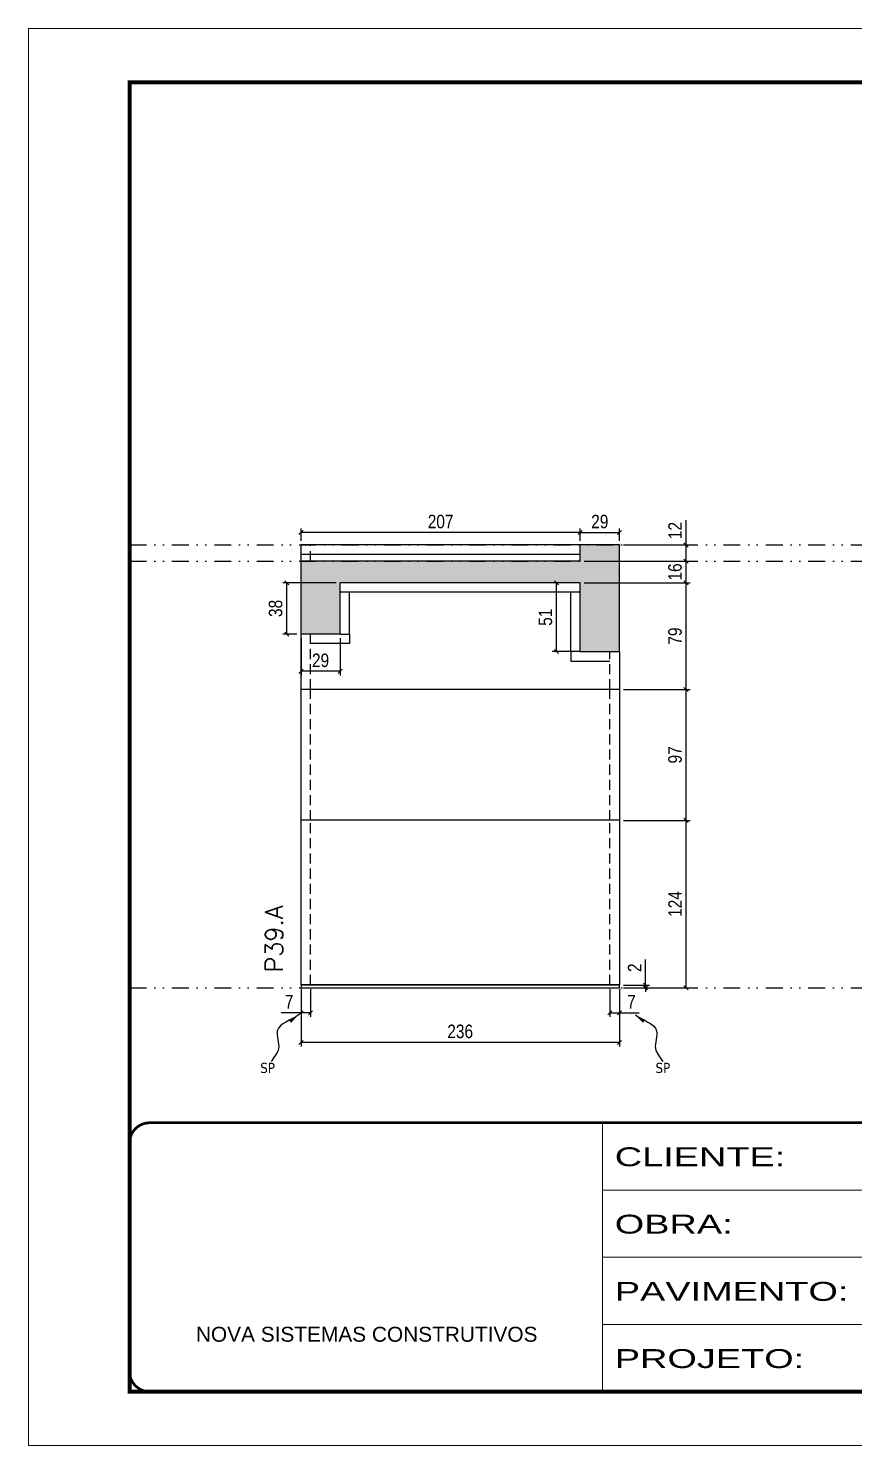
# Model space of a CAD drawing. Extents: x 14400 to 24104, y -21631 to 6985.
# Drawn here: x 15998 to 16610, y -4402 to -3352 of the extents above; entities that cross this region are included whole.
import ezdxf

# ---------------------------------------------------------------- set-up
doc = ezdxf.new("R2010")
doc.units = 0
for name, pattern in [('CONTINUO', [0]), ('DASHED', [0.75, 0.5, -0.25]), ('DIVIDE2', [0.625, 0.25, -0.125, 0, -0.125, 0, -0.125]), ('HIDDEN', [0.375, 0.25, -0.125])]:
    doc.linetypes.add(name, pattern=pattern)
for name, color, linetype in [('COTA', 241, 'Continuous'), ('Nível', 160, 'Continuous'), ('Painéis', 200, 'Continuous'), ('SARR_2.2x7', 40, 'Continuous'), ('texto', 7, 'Continuous')]:
    doc.layers.add(name, color=color, linetype=linetype)
for name, color, linetype, lineweight in [('Folhas', 255, 'Continuous', 9), ('SARRAFO DE PRESSAO', 251, 'DASHED', 9), ('Texto Seção', 7, 'Continuous', 15)]:
    doc.layers.add(name, color=color, linetype=linetype, lineweight=lineweight)
doc.styles.add('ARIAL', font='arial.ttf')
doc.styles.add('COTA TECNICA', font='techl___.ttf', dxfattribs={"height": 10})
doc.styles.add('COTA TECNICA-50', font='techl___.ttf', dxfattribs={"height": 10})
doc.styles.add('REGUA-120', font='ROMANS.shx', dxfattribs={"height": 15})
doc.styles.get("Standard").update_dxf_attribs({"font": 'arial.ttf'})
doc.styles.add('Tecnologia', font='')
doc.styles.get('Tecnologia').set_extended_font_data('Forgotten Futurist')
doc.dimstyles.new('COTA PAINEL-50', dxfattribs={"dimtxt": 10, "dimasz": 3, "dimexe": 3, "dimexo": 3, "dimgap": 3, "dimtad": 1, "dimdec": 1, "dimzin": 12, "dimdsep": 46, "dimtxsty": 'COTA TECNICA-50', "dimblk1": 'OBLIQUE', "dimblk2": 'OBLIQUE', "dimsah": 1, "dimcen": 0.9, "dimclrd": 4, "dimclre": 4, "dimclrt": 240, "dimadec": 1, "dimazin": 3, "dimtfac": 1, "dimtdec": 1, "dimtmove": 0, "dimatfit": 3, "dimfxl": 1, "dimtolj": 1, "dimtzin": 12, "dimarcsym": 0})
doc.dimstyles.new('PAINEL', dxfattribs={"dimtxt": 10, "dimasz": 3, "dimexe": 3, "dimexo": 3, "dimgap": 3, "dimtad": 1, "dimdec": 1, "dimzin": 12, "dimdsep": 46, "dimtxsty": 'COTA TECNICA', "dimblk1": 'OBLIQUE', "dimblk2": 'OBLIQUE', "dimsah": 1, "dimcen": 0.9, "dimclrd": 4, "dimclre": 4, "dimclrt": 240, "dimadec": 1, "dimazin": 3, "dimtfac": 1, "dimtdec": 1, "dimtmove": 0, "dimatfit": 3, "dimfxl": 1, "dimtolj": 1, "dimtzin": 12, "dimarcsym": 0})
doc.dimstyles.get("Standard").update_dxf_attribs({"dimtxt": 0.18, "dimasz": 0.18, "dimexe": 0.18, "dimexo": 0.0625, "dimgap": 0.09, "dimtad": 0, "dimtih": 1, "dimtoh": 1, "dimdec": 4, "dimzin": 0, "dimdsep": 46, "dimtxsty": 'Standard', "dimcen": 0.09, "dimadec": 0, "dimazin": 0, "dimtfac": 1, "dimtdec": 4, "dimtofl": 0, "dimtmove": 0, "dimatfit": 3, "dimfxl": 1, "dimtolj": 1, "dimtzin": 0, "dimarcsym": 0})

# ---------------------------------------------------------------- blocks, each defined once
blk = doc.blocks.new('9999999999')
at = {"color": 30, "linetype": 'CONTINUO'}
for p, q in [((98564.6, 34230.2), (98564.6, 34429.4)), ((98564.6, 34379.6), (99584, 34379.6)), ((98564.6, 34329.8), (99488, 34329.8)), ((98564.6, 34280), (99488, 34280))]:
    blk.add_line(p, q, dxfattribs=at)
at = {"color": 30, "linetype": 'CONTINUO', "const_width": 2}
blk.add_lwpolyline([(99584, 34230.2), (99584, 34414.4, 0.414214), (99569, 34429.4), (98229, 34429.4, 0.414214), (98214, 34414.4), (98214, 34245.2, 0.414214), (98229, 34230.2), (99584, 34230.2)], format="xyb", dxfattribs=at)
at = {"layer": 'Folhas'}
blk.add_lwpolyline([(98139, 34190.2), (99624, 34190.2), (99624, 35240.2), (98139, 35240.2)], close=True, dxfattribs=at)
at = {"layer": 'Folhas', "color": 30, "const_width": 3}
blk.add_lwpolyline([(98214, 34230.2), (99584, 34230.2), (99584, 35200.2), (98214, 35200.2)], close=True, dxfattribs=at)
at = {"color": 7, "linetype": 'Continuous', "ltscale": 5, "style": 'ARIAL'}
blk.add_text('NOVA SISTEMAS CONSTRUTIVOS', height=11.059, dxfattribs=at).set_placement((98263.2, 34267.2))
at = {"layer": 'Folhas', "color": 7, "style": 'Tecnologia', "width": 1.5}
for s, p in [('CLIENTE:', (98573.7, 34397.2)), ('OBRA:', (98573.7, 34347.3)), ('PAVIMENTO:', (98573.7, 34297.5)), ('PROJETO:', (98573.7, 34247.7))]:
    blk.add_text(s, height=14, dxfattribs=at).set_placement(p)
blk = doc.blocks.new('_Oblique')
at = {"color": 0, "linetype": 'ByBlock', "lineweight": -2}
blk.add_line((-0.5, -0.5), (0.5, 0.5), dxfattribs=at)
blk = doc.blocks.new('*D1963')
at = {"layer": 'COTA', "color": 4, "lineweight": -2, "transparency": 16777216}
for p, q in [((16200.6, -4064.2), (16200.6, -4106.8)), ((16436.6, -4064.2), (16436.6, -4106.8)), ((16436.6, -4103.8), (16200.6, -4103.8))]:
    blk.add_line(p, q, dxfattribs=at)
at = {"layer": 'Defpoints', "color": 0, "transparency": 16777216}
for p in [(16200.6, -4061.2), (16436.6, -4061.2), (16200.6, -4103.8)]:
    blk.add_point(p, dxfattribs=at)
at = {"layer": 'COTA', "color": 4, "lineweight": -2, "transparency": 16777216, "xscale": 3, "yscale": 3, "zscale": 3, "rotation": 180}
blk.add_blockref('_Oblique', (16200.6, -4103.8), dxfattribs=at)
at = {"layer": 'COTA', "color": 4, "lineweight": -2, "transparency": 16777216, "xscale": 3, "yscale": 3, "zscale": 3}
blk.add_blockref('_Oblique', (16436.6, -4103.8), dxfattribs=at)
at = {"layer": 'COTA', "color": 240, "transparency": 16777216, "insert": (16318.6, -4095.6), "char_height": 10, "attachment_point": 5, "style": 'COTA TECNICA'}
blk.add_mtext('\\A1;236', dxfattribs=at)
blk = doc.blocks.new('*D1964')
at = {"layer": 'COTA', "color": 4, "lineweight": -2, "transparency": 16777216}
for p, q in [((16429.6, -4064.2), (16429.6, -4084.7)), ((16436.6, -4066.2), (16436.6, -4084.7)), ((16429.6, -4081.7), (16436.6, -4081.7)), ((16436.6, -4081.7), (16451.3, -4081.7))]:
    blk.add_line(p, q, dxfattribs=at)
at = {"layer": 'Defpoints', "color": 0, "transparency": 16777216}
for p in [(16429.6, -4061.2), (16436.6, -4063.2), (16436.6, -4081.7)]:
    blk.add_point(p, dxfattribs=at)
at = {"layer": 'COTA', "color": 4, "lineweight": -2, "transparency": 16777216, "xscale": 3, "yscale": 3, "zscale": 3, "rotation": 180}
blk.add_blockref('_Oblique', (16429.6, -4081.7), dxfattribs=at)
at = {"layer": 'COTA', "color": 4, "lineweight": -2, "transparency": 16777216, "xscale": 3, "yscale": 3, "zscale": 3}
blk.add_blockref('_Oblique', (16436.6, -4081.7), dxfattribs=at)
at = {"layer": 'COTA', "color": 240, "transparency": 16777216, "insert": (16445.5, -4073.6), "char_height": 10, "attachment_point": 5, "style": 'COTA TECNICA-50'}
blk.add_mtext('\\A1;7', dxfattribs=at)
blk = doc.blocks.new('*D1961')
at = {"layer": 'COTA', "color": 4, "lineweight": -2, "transparency": 16777216}
for p, q in [((16200.6, -4066.2), (16200.6, -4084.7)), ((16207.6, -4064.2), (16207.6, -4084.7)), ((16200.6, -4081.7), (16185.9, -4081.7)), ((16207.6, -4081.7), (16200.6, -4081.7))]:
    blk.add_line(p, q, dxfattribs=at)
at = {"layer": 'Defpoints', "color": 0, "transparency": 16777216}
for p in [(16200.6, -4063.2), (16207.6, -4061.2), (16200.6, -4081.7)]:
    blk.add_point(p, dxfattribs=at)
at = {"layer": 'COTA', "color": 4, "lineweight": -2, "transparency": 16777216, "xscale": 3, "yscale": 3, "zscale": 3, "rotation": 180}
blk.add_blockref('_Oblique', (16200.6, -4081.7), dxfattribs=at)
at = {"layer": 'COTA', "color": 4, "lineweight": -2, "transparency": 16777216, "xscale": 3, "yscale": 3, "zscale": 3}
blk.add_blockref('_Oblique', (16207.6, -4081.7), dxfattribs=at)
at = {"layer": 'COTA', "color": 240, "transparency": 16777216, "insert": (16191.8, -4073.6), "char_height": 10, "attachment_point": 5, "style": 'COTA TECNICA-50'}
blk.add_mtext('\\A1;7', dxfattribs=at)
blk = doc.blocks.new('*D1985')
at = {"layer": 'COTA', "color": 4, "linetype": 'ByBlock', "lineweight": -2, "transparency": 16777216}
for p, q in [((16439.6, -3939.2), (16489, -3939.2)), ((16486, -4063.2), (16486, -3939.2)), ((16439.6, -4063.2), (16489, -4063.2))]:
    blk.add_line(p, q, dxfattribs=at)
at = {"layer": 'Defpoints', "color": 0, "linetype": 'ByBlock', "transparency": 16777216}
for p in [(16436.6, -3939.2), (16486, -3939.2), (16436.6, -4063.2)]:
    blk.add_point(p, dxfattribs=at)
at = {"layer": 'COTA', "color": 4, "linetype": 'ByBlock', "lineweight": -2, "transparency": 16777216, "xscale": 3, "yscale": 3, "zscale": 3}
for p, rotation in [((16486, -3939.2), 90), ((16486, -4063.2), 270)]:
    blk.add_blockref('_Oblique', p, dxfattribs=dict(at, rotation=rotation))
at = {"layer": 'COTA', "color": 240, "linetype": 'ByBlock', "transparency": 16777216, "insert": (16477.9, -4001.2), "char_height": 10, "attachment_point": 5, "rotation": 90, "style": 'COTA TECNICA'}
blk.add_mtext('\\A1;124', dxfattribs=at)
blk = doc.blocks.new('*D1962')
at = {"layer": 'COTA', "color": 4, "lineweight": -2, "transparency": 16777216}
for p, q in [((16455.9, -4061.2), (16455.9, -4042.4)), ((16439.6, -4061.2), (16458.9, -4061.2)), ((16439.6, -4063.2), (16458.9, -4063.2)), ((16455.9, -4063.2), (16455.9, -4061.2)), ((16455.9, -4063.2), (16455.9, -4066.2))]:
    blk.add_line(p, q, dxfattribs=at)
at = {"layer": 'Defpoints', "color": 0, "transparency": 16777216}
for p in [(16436.6, -4061.2), (16436.6, -4063.2), (16455.9, -4063.2)]:
    blk.add_point(p, dxfattribs=at)
at = {"layer": 'COTA', "color": 4, "lineweight": -2, "transparency": 16777216, "xscale": 3, "yscale": 3, "zscale": 3}
for p, rotation in [((16455.9, -4061.2), 270), ((16455.9, -4063.2), 90)]:
    blk.add_blockref('_Oblique', p, dxfattribs=dict(at, rotation=rotation))
at = {"layer": 'COTA', "color": 240, "transparency": 16777216, "insert": (16447.9, -4048.4), "char_height": 10, "attachment_point": 5, "rotation": 90, "style": 'COTA TECNICA-50'}
blk.add_mtext('\\A1;2', dxfattribs=at)
blk = doc.blocks.new('*D1986')
at = {"layer": 'COTA', "color": 4, "linetype": 'ByBlock', "lineweight": -2, "transparency": 16777216}
for p, q in [((16439.6, -3939.2), (16489, -3939.2)), ((16486, -4063.2), (16486, -3939.2)), ((16439.6, -4063.2), (16489, -4063.2))]:
    blk.add_line(p, q, dxfattribs=at)
at = {"layer": 'Defpoints', "color": 0, "linetype": 'ByBlock', "transparency": 16777216}
for p in [(16436.6, -3939.2), (16486, -3939.2), (16436.6, -4063.2)]:
    blk.add_point(p, dxfattribs=at)
at = {"layer": 'COTA', "color": 4, "linetype": 'ByBlock', "lineweight": -2, "transparency": 16777216, "xscale": 3, "yscale": 3, "zscale": 3}
for p, rotation in [((16486, -3939.2), 90), ((16486, -4063.2), 270)]:
    blk.add_blockref('_Oblique', p, dxfattribs=dict(at, rotation=rotation))
at = {"layer": 'COTA', "color": 240, "linetype": 'ByBlock', "transparency": 16777216, "insert": (16477.9, -4001.2), "char_height": 10, "attachment_point": 5, "rotation": 90, "style": 'COTA TECNICA'}
blk.add_mtext('\\A1;124', dxfattribs=at)
blk = doc.blocks.new('*D1987')
at = {"layer": 'COTA', "color": 4, "lineweight": -2, "transparency": 16777216}
for p, q in [((16439.6, -3842.2), (16489, -3842.2)), ((16486, -3939.2), (16486, -3842.2)), ((16439.6, -3939.2), (16489, -3939.2))]:
    blk.add_line(p, q, dxfattribs=at)
at = {"layer": 'Defpoints', "color": 0, "transparency": 16777216}
for p in [(16436.6, -3842.2), (16486, -3842.2), (16436.6, -3939.2)]:
    blk.add_point(p, dxfattribs=at)
at = {"layer": 'COTA', "color": 4, "lineweight": -2, "transparency": 16777216, "xscale": 3, "yscale": 3, "zscale": 3}
for p, rotation in [((16486, -3842.2), 90), ((16486, -3939.2), 270)]:
    blk.add_blockref('_Oblique', p, dxfattribs=dict(at, rotation=rotation))
at = {"layer": 'COTA', "color": 240, "transparency": 16777216, "insert": (16477.9, -3890.7), "char_height": 10, "attachment_point": 5, "rotation": 90, "style": 'COTA TECNICA'}
blk.add_mtext('\\A1;97', dxfattribs=at)
blk = doc.blocks.new('*D1989')
at = {"layer": 'COTA', "color": 4, "lineweight": -2, "transparency": 16777216}
for p, q in [((16407.6, -3732.2), (16407.6, -3723)), ((16407.6, -3726), (16436.6, -3726)), ((16436.6, -3732.2), (16436.6, -3723))]:
    blk.add_line(p, q, dxfattribs=at)
at = {"layer": 'Defpoints', "color": 0, "transparency": 16777216}
for p in [(16436.6, -3726), (16407.6, -3735.2), (16436.6, -3735.2)]:
    blk.add_point(p, dxfattribs=at)
at = {"layer": 'COTA', "color": 4, "lineweight": -2, "transparency": 16777216, "xscale": 3, "yscale": 3, "zscale": 3, "rotation": 180}
blk.add_blockref('_Oblique', (16407.6, -3726), dxfattribs=at)
at = {"layer": 'COTA', "color": 4, "lineweight": -2, "transparency": 16777216, "xscale": 3, "yscale": 3, "zscale": 3}
blk.add_blockref('_Oblique', (16436.6, -3726), dxfattribs=at)
at = {"layer": 'COTA', "color": 240, "transparency": 16777216, "insert": (16422.1, -3717.9), "char_height": 10, "attachment_point": 5, "style": 'COTA TECNICA'}
blk.add_mtext('\\A1;29', dxfattribs=at)
blk = doc.blocks.new('*D1990')
at = {"layer": 'COTA', "color": 4, "lineweight": -2, "transparency": 16777216}
for p, q in [((16200.6, -3732.2), (16200.6, -3723)), ((16407.6, -3726), (16200.6, -3726)), ((16407.6, -3732.2), (16407.6, -3723))]:
    blk.add_line(p, q, dxfattribs=at)
at = {"layer": 'Defpoints', "color": 0, "transparency": 16777216}
for p in [(16200.6, -3726), (16200.6, -3735.2), (16407.6, -3735.2)]:
    blk.add_point(p, dxfattribs=at)
at = {"layer": 'COTA', "color": 4, "lineweight": -2, "transparency": 16777216, "xscale": 3, "yscale": 3, "zscale": 3, "rotation": 180}
blk.add_blockref('_Oblique', (16200.6, -3726), dxfattribs=at)
at = {"layer": 'COTA', "color": 4, "lineweight": -2, "transparency": 16777216, "xscale": 3, "yscale": 3, "zscale": 3}
blk.add_blockref('_Oblique', (16407.6, -3726), dxfattribs=at)
at = {"layer": 'COTA', "color": 240, "transparency": 16777216, "insert": (16304.1, -3717.9), "char_height": 10, "attachment_point": 5, "style": 'COTA TECNICA'}
blk.add_mtext('\\A1;207', dxfattribs=at)
blk = doc.blocks.new('*D2585')
at = {"layer": 'COTA', "color": 4, "lineweight": -2, "transparency": 16777216}
for p, q in [((16404.6, -3763.2), (16386.9, -3763.2)), ((16389.9, -3814.2), (16389.9, -3763.2)), ((16404.6, -3814.2), (16386.9, -3814.2))]:
    blk.add_line(p, q, dxfattribs=at)
at = {"layer": 'Defpoints', "color": 0, "transparency": 16777216}
for p in [(16389.9, -3763.2), (16407.6, -3763.2), (16407.6, -3814.2)]:
    blk.add_point(p, dxfattribs=at)
at = {"layer": 'COTA', "color": 4, "lineweight": -2, "transparency": 16777216, "xscale": 3, "yscale": 3, "zscale": 3}
for p, rotation in [((16389.9, -3763.2), 90), ((16389.9, -3814.2), 270)]:
    blk.add_blockref('_Oblique', p, dxfattribs=dict(at, rotation=rotation))
at = {"layer": 'COTA', "color": 240, "transparency": 16777216, "insert": (16381.8, -3788.7), "char_height": 10, "attachment_point": 5, "rotation": 90, "style": 'COTA TECNICA'}
blk.add_mtext('\\A1;51', dxfattribs=at)
blk = doc.blocks.new('*D2586')
at = {"layer": 'COTA', "color": 4, "lineweight": -2, "transparency": 16777216}
for p, q in [((16410.6, -3763.2), (16489, -3763.2)), ((16486, -3842.2), (16486, -3763.2)), ((16439.6, -3842.2), (16489, -3842.2))]:
    blk.add_line(p, q, dxfattribs=at)
at = {"layer": 'Defpoints', "color": 0, "transparency": 16777216}
for p in [(16407.6, -3763.2), (16486, -3763.2), (16436.6, -3842.2)]:
    blk.add_point(p, dxfattribs=at)
at = {"layer": 'COTA', "color": 4, "lineweight": -2, "transparency": 16777216, "xscale": 3, "yscale": 3, "zscale": 3}
for p, rotation in [((16486, -3763.2), 90), ((16486, -3842.2), 270)]:
    blk.add_blockref('_Oblique', p, dxfattribs=dict(at, rotation=rotation))
at = {"layer": 'COTA', "color": 240, "transparency": 16777216, "insert": (16477.9, -3802.7), "char_height": 10, "attachment_point": 5, "rotation": 90, "style": 'COTA TECNICA'}
blk.add_mtext('\\A1;79', dxfattribs=at)
blk = doc.blocks.new('*D2587')
at = {"layer": 'COTA', "color": 4, "lineweight": -2, "transparency": 16777216}
for p, q in [((16410.6, -3747.2), (16489, -3747.2)), ((16486, -3763.2), (16486, -3747.2)), ((16410.6, -3763.2), (16489, -3763.2))]:
    blk.add_line(p, q, dxfattribs=at)
at = {"layer": 'Defpoints', "color": 0, "transparency": 16777216}
for p in [(16407.6, -3747.2), (16486, -3747.2), (16407.6, -3763.2)]:
    blk.add_point(p, dxfattribs=at)
at = {"layer": 'COTA', "color": 4, "lineweight": -2, "transparency": 16777216, "xscale": 3, "yscale": 3, "zscale": 3}
for p, rotation in [((16486, -3747.2), 90), ((16486, -3763.2), 270)]:
    blk.add_blockref('_Oblique', p, dxfattribs=dict(at, rotation=rotation))
at = {"layer": 'COTA', "color": 240, "transparency": 16777216, "insert": (16477.9, -3755.2), "char_height": 10, "attachment_point": 5, "rotation": 90, "style": 'COTA TECNICA'}
blk.add_mtext('\\A1;16', dxfattribs=at)
blk = doc.blocks.new('*D2588')
at = {"layer": 'COTA', "color": 4, "lineweight": -2, "transparency": 16777216}
for p, q in [((16486, -3735.2), (16486, -3716.9)), ((16439.6, -3735.2), (16489, -3735.2)), ((16486, -3747.2), (16486, -3735.2)), ((16410.6, -3747.2), (16489, -3747.2))]:
    blk.add_line(p, q, dxfattribs=at)
at = {"layer": 'Defpoints', "color": 0, "transparency": 16777216}
for p in [(16436.6, -3735.2), (16486, -3735.2), (16407.6, -3747.2)]:
    blk.add_point(p, dxfattribs=at)
at = {"layer": 'COTA', "color": 4, "lineweight": -2, "transparency": 16777216, "xscale": 3, "yscale": 3, "zscale": 3}
for p, rotation in [((16486, -3735.2), 90), ((16486, -3747.2), 270)]:
    blk.add_blockref('_Oblique', p, dxfattribs=dict(at, rotation=rotation))
at = {"layer": 'COTA', "color": 240, "transparency": 16777216, "insert": (16477.9, -3724.5), "char_height": 10, "attachment_point": 5, "rotation": 90, "style": 'COTA TECNICA'}
blk.add_mtext('\\A1;12', dxfattribs=at)
blk = doc.blocks.new('*D2589')
at = {"layer": 'COTA', "color": 4, "lineweight": -2, "transparency": 16777216}
for p, q in [((16226.6, -3763.2), (16187.1, -3763.2)), ((16190.1, -3801.2), (16190.1, -3763.2)), ((16197.6, -3801.2), (16187.1, -3801.2))]:
    blk.add_line(p, q, dxfattribs=at)
at = {"layer": 'Defpoints', "color": 0, "transparency": 16777216}
for p in [(16190.1, -3763.2), (16229.6, -3763.2), (16200.6, -3801.2)]:
    blk.add_point(p, dxfattribs=at)
at = {"layer": 'COTA', "color": 4, "lineweight": -2, "transparency": 16777216, "xscale": 3, "yscale": 3, "zscale": 3}
for p, rotation in [((16190.1, -3763.2), 90), ((16190.1, -3801.2), 270)]:
    blk.add_blockref('_Oblique', p, dxfattribs=dict(at, rotation=rotation))
at = {"layer": 'COTA', "color": 240, "transparency": 16777216, "insert": (16181.8, -3782.2), "char_height": 10, "attachment_point": 5, "rotation": 90, "style": 'COTA TECNICA'}
blk.add_mtext('\\A1;38', dxfattribs=at)
blk = doc.blocks.new('*D2596')
at = {"layer": 'COTA', "color": 4, "lineweight": -2, "transparency": 16777216}
for p, q in [((16200.6, -3804.2), (16200.6, -3831.8)), ((16229.6, -3804.2), (16229.6, -3831.8)), ((16229.6, -3828.8), (16200.6, -3828.8))]:
    blk.add_line(p, q, dxfattribs=at)
at = {"layer": 'Defpoints', "color": 0, "transparency": 16777216}
for p in [(16200.6, -3801.2), (16229.6, -3801.2), (16200.6, -3828.8)]:
    blk.add_point(p, dxfattribs=at)
at = {"layer": 'COTA', "color": 4, "lineweight": -2, "transparency": 16777216, "xscale": 3, "yscale": 3, "zscale": 3, "rotation": 180}
blk.add_blockref('_Oblique', (16200.6, -3828.8), dxfattribs=at)
at = {"layer": 'COTA', "color": 4, "lineweight": -2, "transparency": 16777216, "xscale": 3, "yscale": 3, "zscale": 3}
blk.add_blockref('_Oblique', (16229.6, -3828.8), dxfattribs=at)
at = {"layer": 'COTA', "color": 240, "transparency": 16777216, "insert": (16215.1, -3820.7), "char_height": 10, "attachment_point": 5, "style": 'COTA TECNICA'}
blk.add_mtext('\\A1;29', dxfattribs=at)

msp = doc.modelspace()

# ---------------------------------------------------------------- hatches: boundary and pattern name
at = {"layer": 'COTA'}
h = msp.add_hatch(dxfattribs=at)
h.set_pattern_fill('AR-CONC', color=256, scale=0.03)
h.set_pattern_definition([(50, (-3202.3022, -8040.0258), (5.4655401, -0.4781726), [0.5715, -6.2865]), (355, (-3202.302, -8040.026), (-1.0573026, 5.7317054), [0.4572, -5.0292175]), (100.451445, (-3201.847, -8040.0656), (4.4082374, 5.2535326), [0.4857003, -5.3427073]), (46.1842, (-3202.302, -8038.502), (8.1323712, -1.2612698), [0.85725, -9.42975]), (96.635558, (-3201.6245, -8038.607), (7.122124, 7.4227837), [0.7285507, -8.0140682]), (351.18415, (-3202.302, -8038.502), (7.122124, 7.4227837), [0.685799, -7.543792]), (21, (-3201.5402, -8038.8828), (4.5484317, -3.0679559), [0.5715, -6.2865]), (326, (-3201.54, -8038.883), (1.8540609, 5.525639), [0.4572, -5.0292]), (71.451445, (-3201.161, -8039.1384), (6.4024926, 2.457683), [0.4857003, -5.3426981]), (37.5, (-3202.3022, -8040.0258), (0.0926581, 2.53665117), [0, -4.96824, 0, -5.1054, 0, -5.04825]), (7.5, (-3202.3022, -8040.0258), (2.00458988, 3.00541724), [0, -2.91084, 0, -4.85394, 0, -1.92405]), (327.5, (-3204.0015, -8040.0258), (4.06771786, -0.17186232), [0, -1.905, 0, -5.9436, 0, -7.8867]), (317.5, (-3204.7635, -8040.0258), (4.44387544, 0.7627947), [0, -2.4765, 0, -3.94716, 0, -5.6007])])
h.paths.add_polyline_path([(16200.62, -3747.17), (16407.62, -3747.17), (16436.62, -3747.17), (16436.62, -3814.17), (16407.62, -3814.17), (16407.62, -3763.17), (16229.62, -3763.17), (16229.62, -3801.17), (16200.62, -3801.17)])
h.paths.add_polyline_path([(16407.62, -3735.17), (16436.62, -3735.17), (16436.62, -3747.17), (16407.62, -3747.17)])

# ---------------------------------------------------------------- linework, layer by layer
for p, q in [((16436.62, -3735.17), (16407.62, -3735.17)), ((16436.62, -3814.17), (16436.62, -3735.17)), ((16200.62, -3801.17), (16200.62, -3747.17)), ((16229.62, -3801.17), (16236.62, -3801.17)), ((16236.62, -3801.17), (16236.62, -3808.17)), ((16407.62, -3814.17), (16400.62, -3814.17)), ((16400.62, -3814.17), (16400.62, -3821.17))]:
    msp.add_line(p, q, dxfattribs=at)
at = {"layer": 'Nível', "color": 4, "linetype": 'DIVIDE2', "ltscale": 50}
for p, q in [((16073.47, -3735.17), (17443.47, -3735.17)), ((16073.47, -3747.17), (17443.47, -3747.17)), ((16073.47, -4063.17), (17443.47, -4063.17)), ((16073.47, -4063.17), (17443.47, -4063.17))]:
    msp.add_line(p, q, dxfattribs=at)
at = {"layer": 'Painéis'}
for p, q in [((16407.62, -3735.17), (16200.62, -3735.17)), ((16200.62, -3747.17), (16200.62, -3735.17)), ((16407.62, -3747.17), (16407.62, -3735.17)), ((16407.62, -3747.17), (16200.62, -3747.17)), ((16407.62, -3763.17), (16229.62, -3763.17)), ((16229.62, -3801.17), (16229.62, -3763.17)), ((16407.62, -3814.17), (16407.62, -3763.17)), ((16200.62, -4061.17), (16200.62, -3801.17)), ((16229.62, -3801.17), (16200.62, -3801.17)), ((16407.62, -3814.17), (16436.62, -3814.17)), ((16436.62, -3814.17), (16436.62, -4061.17)), ((16436.62, -3842.17), (16200.62, -3842.17)), ((16436.62, -3939.17), (16200.62, -3939.17)), ((16200.62, -4061.17), (16436.62, -4061.17))]:
    msp.add_line(p, q, dxfattribs=at)
msp.add_lwpolyline([(16436.62, -4061.17), (16200.62, -4061.17), (16200.62, -4063.17), (16436.62, -4063.17)], close=True, dxfattribs=at)
at = {"layer": 'SARR_2.2x7', "linetype": 'HIDDEN', "ltscale": 30}
for p, q in [((16207.62, -3747.17), (16207.62, -3735.17)), ((16207.62, -3842.17), (16207.62, -3801.17)), ((16429.62, -3842.17), (16429.62, -3814.17)), ((16207.62, -3939.17), (16207.62, -3842.17)), ((16429.62, -3939.17), (16429.62, -3842.17)), ((16207.62, -4061.17), (16207.62, -3939.17)), ((16429.62, -4061.17), (16429.62, -3939.17))]:
    msp.add_line(p, q, dxfattribs=at)
at = {"layer": 'SARR_2.2x7'}
for p, q in [((16407.62, -3742.17), (16200.62, -3742.17)), ((16407.62, -3770.17), (16229.62, -3770.17)), ((16236.62, -3801.17), (16236.62, -3770.17)), ((16400.62, -3814.17), (16400.62, -3770.17)), ((16236.62, -3808.17), (16207.62, -3808.17)), ((16400.62, -3821.17), (16429.62, -3821.17))]:
    msp.add_line(p, q, dxfattribs=at)

# ---------------------------------------------------------------- block references
at = {"layer": 'SARRAFO DE PRESSAO', "color": 6, "linetype": 'ByBlock'}
msp.add_blockref('9999999999', (-82140.51, -38592.65), dxfattribs=at)

# ---------------------------------------------------------------- texts
at = {"layer": 'texto', "color": 0, "char_height": 7.5, "attachment_point": 5}
for insert in [(16175.84, -4122.66), (16468.86, -4122.66)]:
    msp.add_mtext('{\\fTahoma|b0|i0|c0|p34;\\C4;SP}', dxfattribs=dict(at, insert=insert))
at = {"layer": 'Texto Seção', "insert": (16187.15, -4051.91), "char_height": 13, "width": 285.3299, "attachment_point": 7, "rotation": 90, "style": 'REGUA-120'}
msp.add_mtext('\\pt26;P39.A', dxfattribs=at)

# ---------------------------------------------------------------- dimensions: what is measured, and where the dimension line sits
at = {"layer": 'COTA'}
for base, p1, p2, angle, dimstyle, picture, middle in [((16200.62, -3725.98), (16407.62, -3735.17), (16200.62, -3735.17), 180, 'PAINEL', '*D1990', (16304.12, -3717.88)), ((16436.62, -3725.98), (16407.62, -3735.17), (16436.62, -3735.17), 180, 'PAINEL', '*D1989', (16422.12, -3717.89)), ((16485.98, -3735.17), (16407.62, -3747.17), (16436.62, -3735.17), 90, 'PAINEL', '*D2588', (16477.93, -3724.51)), ((16190.08, -3763.17), (16200.62, -3801.17), (16229.62, -3763.17), 90, 'PAINEL', '*D2589', (16181.84, -3782.17)), ((16389.86, -3763.17), (16407.62, -3814.17), (16407.62, -3763.17), 90, 'PAINEL', '*D2585', (16381.75, -3788.67)), ((16485.98, -3763.17), (16436.62, -3842.17), (16407.62, -3763.17), 90, 'PAINEL', '*D2586', (16477.88, -3802.67)), ((16485.98, -3842.17), (16436.62, -3939.17), (16436.62, -3842.17), 90, 'PAINEL', '*D1987', (16477.88, -3890.67)), ((16200.62, -4081.68), (16207.62, -4061.17), (16200.62, -4063.17), 180, 'COTA PAINEL-50', '*D1961', (16191.75, -4073.6))]:
    dim = msp.add_linear_dim(base=base, p1=p1, p2=p2, angle=angle, dimstyle=dimstyle, dxfattribs=at)
    dim.commit()
    dim.dimension.update_dxf_attribs({"geometry": picture, "text_midpoint": middle})
for base, p1, p2, dimstyle, picture, middle in [((16485.98, -3747.17), (16407.62, -3763.17), (16407.62, -3747.17), 'PAINEL', '*D2587', (16485.98, -3755.17)), ((16455.87, -4063.17), (16436.62, -4061.17), (16436.62, -4063.17), 'COTA PAINEL-50', '*D1962', (16455.87, -4048.42))]:
    dim = msp.add_linear_dim(base=base, p1=p1, p2=p2, angle=90, dimstyle=dimstyle, dxfattribs=at)
    dim.commit()
    dim.dimension.update_dxf_attribs({"geometry": picture, "text_midpoint": middle, "dimtype": 160})
for base, p1, p2, dimstyle, picture, middle in [((16200.62, -3828.77), (16229.62, -3801.17), (16200.62, -3801.17), 'PAINEL', '*D2596', (16215.12, -3820.68)), ((16436.62, -4081.68), (16429.62, -4061.17), (16436.62, -4063.17), 'COTA PAINEL-50', '*D1964', (16445.48, -4073.6))]:
    dim = msp.add_linear_dim(base=base, p1=p1, p2=p2, dimstyle=dimstyle, dxfattribs=at)
    dim.commit()
    dim.dimension.update_dxf_attribs({"geometry": picture, "text_midpoint": middle})
at = {"layer": 'COTA', "linetype": 'ByBlock'}
for picture in ['*D1985', '*D1986']:
    dim = msp.add_aligned_dim(p1=(16436.62, -4063.17), p2=(16436.62, -3939.17), distance=-49.37, dimstyle='PAINEL', dxfattribs=at)
    dim.commit()
    dim.dimension.update_dxf_attribs({"geometry": picture, "text_midpoint": (16477.91, -4001.17)})
at = {"layer": 'COTA'}
dim = msp.add_linear_dim(base=(16200.62, -4103.84), p1=(16436.62, -4061.17), p2=(16200.62, -4061.17), angle=180, dimstyle='PAINEL', override={"dimarcsym": 2}, dxfattribs=at)
dim.commit()
dim.dimension.update_dxf_attribs({"geometry": '*D1963', "text_midpoint": (16318.62, -4095.62)})

# ---------------------------------------------------------------- leaders
at = {"layer": 'COTA', "path_type": 1}
for points in [[(16198.79, -4083.35), (16183, -4095.18), (16183.93, -4108.19), (16178.37, -4117.97)], [(16448.45, -4083.35), (16464.23, -4095.18), (16463.31, -4108.19), (16468.86, -4117.97)]]:
    msp.add_leader(points, dimstyle='Standard', override={"dimasz": 8}, dxfattribs=at)

doc.saveas('drawing.dxf')
